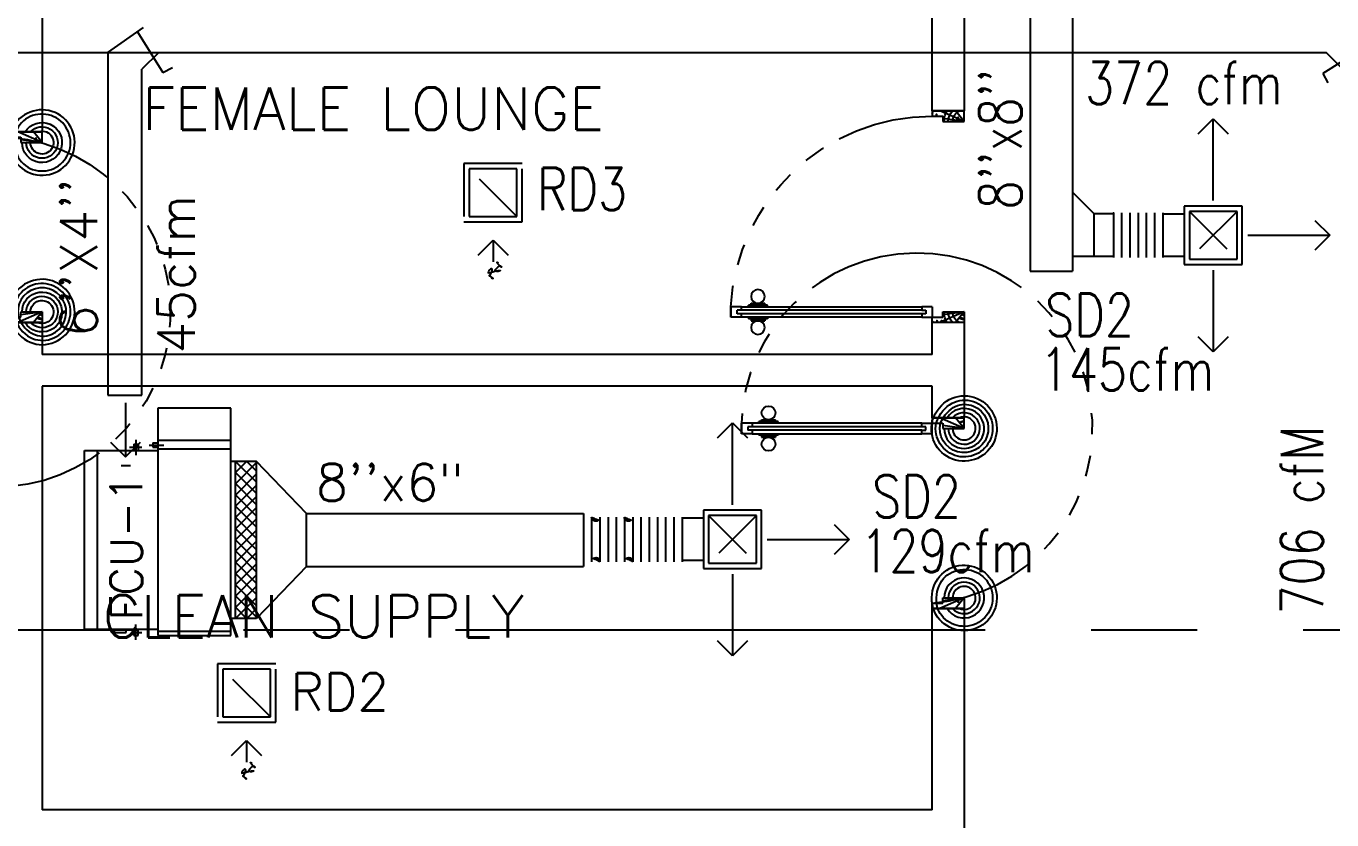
# Model space of a CAD drawing. Extents: x 417866029 to 417866302, y 43498045 to 43498122.
# Drawn here: x 417866039.18 to 417866045.34, y 43498064.87 to 43498068.62 of the extents above; entities that cross this region are included whole.
import ezdxf
from ezdxf.enums import TextEntityAlignment as Align

# ---------------------------------------------------------------- set-up
doc = ezdxf.new("R2010")
doc.units = 0
doc.header["$MEASUREMENT"] = 0
doc.linetypes.add('CENTERX2', pattern=[4, 2.5, -0.5, 0.5, -0.5])
doc.linetypes.add('HIDDEN', pattern=[0.375, 0.25, -0.125])
doc.layers.get('0').update_dxf_attribs({"linetype": 'CONTINUOUS'})
for name, color, linetype in [('A_COUNTER', 9, 'CONTINUOUS'), ('AXES', 11, 'CENTERX2'), ('DOOR', 9, 'CONTINUOUS'), ('DUCT', 6, 'CONTINUOUS'), ('FCU', 6, 'CONTINUOUS'), ('M-AC-FLEX', 7, 'CONTINUOUS'), ('M-EGU.', 2, 'CONTINUOUS'), ('M-TEXT', 2, 'CONTINUOUS'), ('RM-NAME', 9, 'CONTINUOUS'), ('WALL', 9, 'CONTINUOUS')]:
    doc.layers.add(name, color=color, linetype=linetype)
doc.styles.add('ROMANS', font='ROMANS.shx', dxfattribs={"width": 0.6})

# ---------------------------------------------------------------- blocks, each defined once
blk = doc.blocks.new('DOOR90')
at = {"layer": 'DOOR', "color": 7, "linetype": 'ByBlock'}
for p, q in [((-150, 0), (0, 0)), ((-150, 0), (-150, -25)), ((0, -50), (-113.7099299924448, 0)), ((0, -50), (-40.1457343158545, 0)), ((0, -50), (0, 0)), ((-1000, -25), (-1050, -25)), ((-1050, -75), (-1050, -25)), ((-1050, -25), (-1050, -75)), ((-1000, -41.9999999999709), (-1020, -41.9999999999709)), ((-1020, -42), (-1020, -58)), ((-1000, -58), (-1020, -58)), ((-1000, -25), (-1000, -41.9999999999709)), ((-1000, -58), (-1000, -75)), ((-877.6424572214019, -17.79999999995925), (-967.6424572214019, -17.79999999995925)), ((-967.6424572214019, -25), (-967.6424572214019, -17.79999999995925)), ((-955.0424572214251, -8.799999999959255), (-890.2424572213786, -8.799999999959255)), ((-955.0424572214251, -17.79999999995925), (-955.0424572214251, -8.799999999959255)), ((-955.0424572214251, -17.79999999995925), (-890.2424572213786, -17.79999999995925)), ((-890.2424572213786, -17.79999999995925), (-890.2424572213786, -8.799999999959255)), ((-877.6424572214019, -25), (-877.6424572214019, -17.79999999995925)), ((-200, -25), (-150, -25)), ((-200, -42), (-200, -25)), ((-180, -42), (-200, -42)), ((-200, -58), (-180, -58)), ((-200, -75), (-200, -58)), ((-180, -58), (-180, -42)), ((-150, -25), (-100, -25)), ((-150, -75), (-150, -25)), ((-100, -25), (-100, -50)), ((0, -50), (-100, -36.64271395650576)), ((-100, -50), (0, -50)), ((-1000, -75), (-1050, -74.99999999947613)), ((-967.6424572214019, -75), (-967.6424572214019, -82.20000000004075)), ((-877.6424572214019, -82.20000000004075), (-967.6424572214019, -82.20000000004075)), ((-955.0424572214251, -82.20000000004075), (-890.2424572213786, -82.20000000004075)), ((-955.0424572214251, -82.20000000004075), (-955.0424572214251, -91.20000000004075)), ((-955.0424572214251, -91.20000000004075), (-890.2424572213786, -91.20000000004075)), ((-890.2424572213786, -82.20000000004075), (-890.2424572213786, -91.20000000004075)), ((-877.6424572214019, -75), (-877.6424572214019, -82.20000000004075)), ((-150, -75), (-200, -75)), ((0, -850), (-113.7099299924448, -900)), ((-100, -875), (-100, -850)), ((0, -850), (-100, -863.3572860434942)), ((-100, -850), (0, -850)), ((0, -850), (-40.1457343158545, -900)), ((0, -850), (0, -900)), ((-150, -875), (-100, -875)), ((-150, -900), (-150, -875)), ((-150, -900), (0, -900)), ((0, -900), (-150, -900))]:
    blk.add_line(p, q, dxfattribs=at)
at = {"layer": 'DOOR', "linetype": 'ByBlock'}
for p, q in [((-200, -25), (-1000, -25)), ((-200, -42), (-1000, -41.9999999999709)), ((-200, -58), (-1000, -58)), ((-1000, -75), (-200, -75))]:
    blk.add_line(p, q, dxfattribs=at)
at = {"layer": 'DOOR', "color": 7, "linetype": 'ByBlock'}
for centre in [(-922.6424572214019, 23.53094421501737), (-922.6424572214019, -123.5309442149592)]:
    blk.add_circle(centre, 32.39999999998526, dxfattribs=at)
for centre, radius, start, end in [((0, -50), 154.4019578127773, 161.1052885482714, 166.2857707768669), ((0, -50), 94.40195781277725, 148.0181880328085, 180), ((0, -50), 134.4019578127773, 158.159849394549, 169.2800236450682), ((0, -50), 114.4019578127773, 154.0838418822192, 167.37742587102), ((0, -50), 74.40195781277725, 137.7764264185456, 180), ((0, -50), 54.40195781277725, 113.2073828924446, 180), ((0, -50), 34.40195781277725, 90, 180), ((0, -50), 14.40195781277725, 90, 180), ((0, -850), 94.40195781277725, 180, 211.9818119671915), ((0, -850), 74.40195781277725, 180, 222.2235735814543), ((0, -850), 54.40195781277725, 180, 246.7926171075554), ((0, -850), 34.40195781277725, 180, 270), ((0, -850), 14.40195781277725, 180, 270), ((0, -850), 154.4019578127773, 193.7142292231331, 198.8947114517286), ((0, -850), 134.4019578127773, 190.7199763549318, 201.840150605451)]:
    blk.add_arc(centre, radius, start, end, dxfattribs=at)
at = {"layer": 'DOOR', "linetype": 'HIDDEN', "ltscale": 0.5}
blk.add_arc((-222.2222222220153, -49.99999999976717), 828.155208510499, 178.270116378131, 275.0030377036063, dxfattribs=at)
blk = doc.blocks.new('DOOR-10')
at = {"layer": 'DOOR', "color": 0, "linetype": 'ByBlock'}
for p, q in [((-25.69739139656303, 1099.999999999069), (-75.69739139656303, 1099.999999999069)), ((-75.69739139656303, 1099.999999999069), (-25.69739139656303, 1099.999999999069)), ((-75.69739139656303, 1049.999999999069), (-75.69739139603917, 1099.999999999098)), ((-58.69739139656303, 1049.999999999069), (-75.69739139656303, 1049.999999999069)), ((-42.69739139656303, 1069.999999999069), (-58.69739139656303, 1069.999999999069)), ((-58.69739139656303, 1049.999999999069), (-58.69739139656303, 1069.999999999069)), ((-42.69739139656303, 1049.999999999069), (-42.69739139656303, 1069.999999999069)), ((-25.69739139656303, 1049.999999999069), (-42.69739139656303, 1049.999999999069)), ((-25.69739139656303, 1049.999999999069), (-25.69739139656303, 1099.999999999069)), ((-82.89739139663288, 1005.042457220465), (-91.89739139663288, 1005.042457220465)), ((-91.89739139663288, 1005.042457220465), (-91.89739139663288, 940.2424572204764)), ((-75.69739139656303, 1017.642457220471), (-82.89739139663288, 1017.642457220471)), ((-82.89739139663288, 927.6424572204705), (-82.89739139663288, 1017.642457220471)), ((-82.89739139663288, 1005.042457220465), (-82.89739139663288, 940.2424572204764)), ((-25.69739139656303, 1017.642457220471), (-18.49739139649319, 1017.642457220471)), ((-18.49739139649319, 927.6424572204705), (-18.49739139649319, 1017.642457220471)), ((-18.49739139649319, 1005.042457220465), (-9.497391396493185, 1005.042457220465)), ((-18.49739139649319, 1005.042457220465), (-18.49739139649319, 940.2424572204764)), ((-9.497391396493185, 1005.042457220465), (-9.497391396493185, 940.2424572204764)), ((-82.89739139663288, 940.2424572204764), (-91.89739139663288, 940.2424572204764)), ((-75.69739139656303, 927.6424572204705), (-82.89739139663288, 927.6424572204705)), ((-25.69739139656303, 927.6424572204705), (-18.49739139649319, 927.6424572204705)), ((-18.49739139649319, 940.2424572204764), (-9.497391396493185, 940.2424572204764)), ((-75.69739139534067, 200), (-58.69739139534067, 200)), ((-75.69739139534067, 150), (-75.69739139534067, 200)), ((-58.69739139534067, 200), (-58.69739139534067, 180)), ((-42.69739139534067, 200), (-25.69739139534067, 200)), ((-42.69739139534067, 180), (-42.69739139534067, 200)), ((-25.69739139534067, 200), (-25.69739139534067, 150)), ((-1000.697391395341, 0), (-1000.697391395341, 150)), ((-1000.697391395341, 150), (-975.6973913953407, 150)), ((-1000.697391395341, 150), (-1000.697391395341, 0)), ((-975.6973913953407, 150), (-975.6973913953407, 100)), ((-75.69739139534067, 150), (-25.69739139534067, 150)), ((-58.69739139534067, 180), (-42.69739139534067, 180)), ((-0.6973913953406736, 150), (-25.69739139534067, 150)), ((-25.69739139534067, 150), (-25.69739139534067, 100)), ((-975.6973913953407, 100), (-950.6973913953407, 100)), ((-950.6973913953407, 100), (-950.6973913953407, 0)), ((-50.69739139534067, 100), (-50.69739139534067, 0)), ((-25.69739139534067, 100), (-50.69739139534067, 100)), ((-950.6973913953407, 0), (-1000.697391395341, 0)), ((-50.69739139534067, 0), (-0.6973913953406736, 0))]:
    blk.add_line(p, q, dxfattribs=at)
at = {"layer": 'DOOR', "linetype": 'ByBlock'}
for p, q in [((-75.69739139656303, 1049.999999999069), (-75.69739139534067, 200)), ((-58.69739139534067, 200), (-58.69739139656303, 1049.999999999069)), ((-42.69739139534067, 200), (-42.69739139656303, 1049.999999999069)), ((-25.69739139534067, 200), (-25.69739139656303, 1049.999999999069))]:
    blk.add_line(p, q, dxfattribs=at)
at = {"layer": 'DOOR', "color": 9, "linetype": 'ByBlock'}
for p, q in [((-0.6973913953406736, 0), (-0.6973913953406736, 150)), ((-950.6973913953407, 0), (-1000.697391395341, 113.7099299924448)), ((-950.6973913953407, 0), (-964.0546774388058, 100)), ((-50.69739139534067, 0), (-0.6973913953406736, 113.7099299924448)), ((-50.69739139534067, 0), (-37.34010535187554, 100)), ((-950.6973913953407, 0), (-1000.697391395341, 40.1457343158545)), ((-50.69739139534067, 0), (-0.6973913953406736, 40.1457343158545))]:
    blk.add_line(p, q, dxfattribs=at)
at = {"layer": 'DOOR', "color": 0, "linetype": 'ByBlock'}
for centre in [(-124.2283356115222, 972.6424572204705), (22.83355281845434, 972.6424572204705)]:
    blk.add_circle(centre, 32.39999999998526, dxfattribs=at)
at = {"layer": 'DOOR', "linetype": 'HIDDEN', "ltscale": 0.5}
blk.add_arc((-23.39897476031911, 149.138342134087), 952.2988064575108, 93.14815770431052, 179.9481576940245, dxfattribs=at)
at = {"layer": 'DOOR', "color": 9, "linetype": 'ByBlock'}
for centre, radius, start, end in [((-950.6973913953407, 0), 154.4019578127773, 103.7142292212167, 108.8947114515936), ((-950.6973913953407, 0), 134.4019578127773, 100.7199763555959, 111.8401506085482), ((-50.69739139534067, 0), 134.4019578127773, 68.15984939145177, 79.28002364440412), ((-50.69739139534067, 0), 154.4019578127773, 71.10528854840643, 76.28577077878333), ((-950.6973913953407, 0), 94.40195781277725, 90, 121.981811965689), ((-950.6973913953407, 0), 74.40195781277725, 90, 132.2235735847074), ((-50.69739139534067, 0), 94.40195781277725, 58.01818803431096, 90), ((-50.69739139534067, 0), 74.40195781277725, 47.7764264152926, 90), ((-50.69739139534067, 0), 114.4019578127773, 64.0838418833441, 77.3774258719247), ((-950.6973913953407, 0), 54.40195781277725, 90, 156.7926171089788), ((-950.6973913953407, 0), 34.40195781277725, 90, 180), ((-950.6973913953407, 0), 14.40195781277725, 90, 180), ((-50.69739139534067, 0), 54.40195781277725, 23.20738289102122, 90), ((-50.69739139534067, 0), 34.40195781277725, 0, 90), ((-50.69739139534067, 0), 14.40195781277725, 0, 90)]:
    blk.add_arc(centre, radius, start, end, dxfattribs=at)
blk = doc.blocks.new('*X37')
at = {"color": 0}
for p, q in [((16890.47746209932, -2466.570672882412), (16943.4517006644, -2413.596434317336)), ((16890.47746209932, -2519.603681471403), (16990.47746209933, -2419.603681471401)), ((16990.47746209933, -2512.466117304769), (16891.6077791119, -2413.596434317336)), ((16990.47746209933, -2459.433108715778), (16944.64078770089, -2413.596434317336)), ((16990.47746209933, -2565.49912589376), (16890.47746209932, -2465.499125893757)), ((16890.47746209932, -2572.636690060394), (16990.47746209933, -2472.636690060392)), ((16990.47746209933, -2618.532134482751), (16890.47746209932, -2518.532134482748)), ((16890.47746209932, -2625.669698649385), (16990.47746209933, -2525.669698649383)), ((16990.47746209933, -2671.565143071742), (16890.47746209932, -2571.565143071739)), ((16890.47746209932, -2678.702707238376), (16990.47746209933, -2578.702707238374)), ((16990.47746209933, -2724.598151660733), (16890.47746209932, -2624.59815166073)), ((16890.47746209932, -2731.735715827367), (16990.47746209933, -2631.735715827365)), ((16990.47746209933, -2777.631160249724), (16890.47746209932, -2677.631160249721)), ((16890.47746209932, -2784.768724416358), (16990.47746209933, -2684.768724416357)), ((16990.47746209933, -2830.664168838715), (16890.47746209932, -2730.664168838713)), ((16890.47746209932, -2837.801733005349), (16990.47746209933, -2737.801733005348)), ((16990.47746209933, -2883.697177427706), (16890.47746209932, -2783.697177427704)), ((16890.47746209932, -2890.83474159434), (16990.47746209933, -2790.834741594339)), ((16990.47746209933, -2936.730186016697), (16890.47746209932, -2836.730186016694)), ((16890.47746209932, -2943.867750183331), (16990.47746209933, -2843.86775018333)), ((16990.47746209933, -2989.763194605689), (16890.47746209932, -2889.763194605686)), ((16890.47746209932, -2996.900758772323), (16990.47746209933, -2896.900758772321)), ((16990.47746209933, -3042.796203194679), (16890.47746209932, -2942.796203194677)), ((16890.47746209932, -3049.933767361314), (16990.47746209933, -2949.933767361312)), ((16990.47746209933, -3095.82921178367), (16890.47746209932, -2995.829211783668)), ((16890.47746209932, -3102.966775950305), (16990.47746209933, -3002.966775950303)), ((16990.47746209933, -3148.862220372662), (16890.47746209932, -3048.862220372659)), ((16891.53081232129, -3154.946434317336), (16990.47746209933, -3055.999784539294)), ((16943.52866745501, -3154.946434317336), (16890.47746209932, -3101.89522896165)), ((16944.56382091028, -3154.946434317336), (16990.47746209933, -3109.032793128285))]:
    blk.add_line(p, q, dxfattribs=at)
blk = doc.blocks.new('WHE06')
at = {"color": 3}
for p, q in [((688.9750000238419, 621.5), (346.0749999880791, 621.5)), ((346.0749999880791, 621.5), (346.0749999880791, 469.1000000014901)), ((688.9750000238419, 469.1000000014901), (688.9750000238419, 621.5)), ((212.2971614003181, 437.25), (269.0589052438736, 437.25)), ((232.1000000238419, 452.25), (232.1000000238419, 422.25)), ((232.1000000238419, 452.25), (252.1000000238419, 452.25)), ((242.1000000238419, 472.1842434704304), (242.1000000238419, 399.4801759719849)), ((252.1000000238419, 452.25), (252.1000000238419, 422.25)), ((304.9940044879913, 447.6499999985099), (373.2827185988426, 447.6499999985099)), ((321.0749999880791, 457.6499999985099), (321.0749999880791, 437.6499999985099)), ((321.0749999880791, 457.6499999985099), (346.0749999880791, 457.6499999985099)), ((321.0749999880791, 437.6499999985099), (346.0749999880791, 437.6499999985099)), ((60.32499998807907, -422.25), (60.32499998807907, 422.25)), ((346.0749999880791, 430.4178223386407), (688.9750000238419, 430.4178223386407)), ((811.1999999880791, 370.6749999970198), (688.9750000238419, 370.6749999970198)), ((711.1999999880791, -370.6749999970198), (711.1999999880791, 370.6749999970198)), ((811.1999999880791, -370.6749999970198), (811.1999999880791, 370.6749999970198)), ((141.6357128024101, -437.25), (141.6357128024101, -422.25)), ((196.5700032711029, -437.25), (196.5700032711029, -422.25)), ((232.1000000238419, -452.25), (232.1000000238419, -422.25)), ((242.1000000238419, -472.1842434704304), (242.1000000238419, -399.4801759719849)), ((252.1000000238419, -452.25), (252.1000000238419, -422.25)), ((346.0749999880791, -430.4178223386407), (688.9750000238419, -430.4178223386407)), ((811.1999999880791, -370.6749999970198), (688.9750000238419, -370.6749999970198)), ((141.6357128024101, -437.25), (196.5700032711029, -437.25)), ((221.3790392279625, -437.25), (269.0589052438736, -437.25)), ((232.1000000238419, -452.25), (252.1000000238419, -452.25))]:
    blk.add_line(p, q, dxfattribs=at)
at = {"color": 6}
for p, q in [((346.0749999880791, 469.1000000014901), (346.0749999880791, -450.8250000029802)), ((688.9750000238419, 469.1000000014901), (346.0749999880791, 469.1000000014901)), ((688.9750000238419, -450.8250000029802), (688.9750000238419, 469.1000000014901)), ((0, -422.25), (0, 422.25)), ((0, 422.25), (346.0749999880791, 422.25)), ((0, -422.25), (346.0749999880791, -422.25)), ((346.0749999880791, -450.8250000029802), (688.9750000238419, -450.8250000029802))]:
    blk.add_line(p, q, dxfattribs=at)
at = {"color": 11}
blk.add_blockref('*X37', (-16179.27746212482, 2784.271434314549), dxfattribs=at)
blk = doc.blocks.new('RM1')
at = {"layer": 'RM-NAME', "style": 'ROMANS'}
for tag, p in [('ROOMNAME1', (0, 323.8095238059759)), ('ROOMNAME2', (0, 0))]:
    blk.add_attdef(tag, text='', height=200, dxfattribs=at).set_placement(p, align=Align.MIDDLE)

msp = doc.modelspace()

# ---------------------------------------------------------------- linework, layer by layer
at = {"layer": 'A_COUNTER'}
msp.add_line((417866039.2534642, 43498068.12071069), (417866039.1034642, 43498068.12071069), dxfattribs=at)
at = {"layer": 'AXES'}
msp.add_line((417866037.2034642, 43498065.77071069), (417866053.4034642, 43498065.77071069), dxfattribs=at)
at = {"layer": 'DUCT', "linetype": 'ByBlock'}
for p, q in [((417866043.9152479, 43498069.16498721), (417866043.9152479, 43498067.46270221)), ((417866044.1152478, 43498069.16498721), (417866044.1152478, 43498067.46270221)), ((417866044.2152479, 43498067.73572916), (417866044.2152479, 43498067.53456171)), ((417866043.9152479, 43498067.46270221), (417866044.1152478, 43498067.46270221)), ((417866040.50142, 43498066.31969694), (417866040.2657509, 43498066.56537194)), ((417866040.50142, 43498066.06969694), (417866040.50142, 43498066.31969694)), ((417866040.50142, 43498066.31969694), (417866041.8080636, 43498066.31969694)), ((417866041.8080636, 43498066.31969694), (417866041.8080636, 43498066.06969694)), ((417866040.50142, 43498066.06969694), (417866040.2657509, 43498065.82402194)), ((417866040.50142, 43498066.06969694), (417866041.8080636, 43498066.06969694))]:
    msp.add_line(p, q, dxfattribs=at)
at = {"layer": 'DUCT'}
for p, q in [((417866039.5647423, 43498068.49655172), (417866039.7326798, 43498068.61414281)), ((417866039.7032473, 43498068.59353397), (417866039.8233932, 43498068.4020655)), ((417866045.5332784, 43498068.54580377), (417866045.2965759, 43498068.3972737)), ((417866037.0654426, 43498068.49592456), (417866045.3110622, 43498068.49592456)), ((417866039.5647423, 43498068.49655172), (417866039.5647423, 43498066.87815044)), ((417866039.8047423, 43498068.49655172), (417866039.7247423, 43498068.41655172)), ((417866045.3910621, 43498068.41592456), (417866045.3110622, 43498068.49592456)), ((417866039.8233932, 43498068.4020655), (417866039.8685467, 43498068.4250839)), ((417866039.7247423, 43498066.87815044), (417866039.7247423, 43498068.41655172)), ((417866039.8233932, 43498068.4020655), (417866039.8233932, 43498068.4020655)), ((417866045.2965759, 43498068.3972737), (417866045.2965759, 43498068.3972737)), ((417866045.2965759, 43498068.3972737), (417866045.3195943, 43498068.35212019)), ((417866044.1164153, 43498067.83456171), (417866044.2164153, 43498067.73456171)), ((417866044.3076979, 43498067.73456171), (417866044.2164153, 43498067.73456171)), ((417866044.3076979, 43498067.73820765), (417866044.3076979, 43498067.52721374)), ((417866044.3076979, 43498067.7280237), (417866044.3076979, 43498067.5280237)), ((417866044.1164153, 43498067.53456171), (417866044.3076979, 43498067.53456171)), ((417866039.5647423, 43498066.87815044), (417866039.7247423, 43498066.87815044))]:
    msp.add_line(p, q, dxfattribs=at)
at = {"layer": 'M-AC-FLEX', "color": 11}
for p, q in [((417866044.3460141, 43498067.73820765), (417866044.3460141, 43498067.52721374)), ((417866044.3850141, 43498067.73820765), (417866044.3850141, 43498067.52721374)), ((417866044.4240141, 43498067.73820765), (417866044.4240141, 43498067.52721374)), ((417866044.4630141, 43498067.73820765), (417866044.4630141, 43498067.52721374)), ((417866044.5020142, 43498067.73820765), (417866044.5020142, 43498067.52721374)), ((417866044.5410142, 43498067.73820765), (417866044.5410142, 43498067.52721374)), ((417866041.8463798, 43498066.30226218), (417866041.8463798, 43498066.09126828)), ((417866041.8463798, 43498066.30226218), (417866041.8463798, 43498066.09126828)), ((417866041.8853797, 43498066.30226218), (417866041.8853797, 43498066.09126828)), ((417866041.8853797, 43498066.30226218), (417866041.8853797, 43498066.09126828)), ((417866041.9236959, 43498066.30226218), (417866041.9236959, 43498066.09126828)), ((417866041.923696, 43498066.30226218), (417866041.923696, 43498066.09126828)), ((417866041.9626959, 43498066.30226218), (417866041.9626959, 43498066.09126828)), ((417866041.962696, 43498066.30226218), (417866041.962696, 43498066.09126828)), ((417866042.0010121, 43498066.30226218), (417866042.0010121, 43498066.09126828)), ((417866042.0010121, 43498066.30226218), (417866042.0010121, 43498066.09126828)), ((417866042.0400121, 43498066.30226218), (417866042.0400121, 43498066.09126828)), ((417866042.0400121, 43498066.30226218), (417866042.0400121, 43498066.09126828)), ((417866042.0783283, 43498066.30226218), (417866042.0783283, 43498066.09126828)), ((417866042.1173283, 43498066.30226218), (417866042.1173283, 43498066.09126828)), ((417866042.1563283, 43498066.30226218), (417866042.1563283, 43498066.09126828)), ((417866042.1953284, 43498066.30226218), (417866042.1953284, 43498066.09126828)), ((417866042.2343284, 43498066.30226218), (417866042.2343284, 43498066.09126828)), ((417866042.2733284, 43498066.30226218), (417866042.2733284, 43498066.09126828))]:
    msp.add_line(p, q, dxfattribs=at)
at = {"layer": 'M-AC-FLEX'}
for points in [[(417866044.4630141, 43498067.73820765, -0.9999999999999997), (417866044.4240141, 43498067.73820765, 0.9999999999999997), (417866044.3850141, 43498067.73820765, -0.9999999999999997), (417866044.3460141, 43498067.73820765, 1.01800509972273), (417866044.3076979, 43498067.73820765)], [(417866044.4240141, 43498067.73820765, 1), (417866044.4630141, 43498067.73820765, -0.9999999999999997), (417866044.5020141, 43498067.73820765)], [(417866044.5410142, 43498067.73820765, -1), (417866044.5020142, 43498067.73820765, 0.9999999999999997), (417866044.4630142, 43498067.73820765)], [(417866044.4630142, 43498067.73820765, -1), (417866044.5020142, 43498067.73820765)], [(417866044.5020141, 43498067.73820765, 1), (417866044.4630141, 43498067.73820765)], [(417866044.4630141, 43498067.52721374, 0.9999999999999997), (417866044.4240141, 43498067.52721374, -0.9999999999999997), (417866044.3850141, 43498067.52721374, 1), (417866044.3460141, 43498067.52721374, -1.018005099723095), (417866044.3076979, 43498067.52721374)], [(417866044.4240141, 43498067.52721374, -1), (417866044.4630141, 43498067.52721374, 0.9999999999999997), (417866044.5020141, 43498067.52721374)], [(417866044.502014, 43498067.52716553, -1.000000764127005), (417866044.4630141, 43498067.52721374)], [(417866044.5410142, 43498067.52721374, 1), (417866044.5020142, 43498067.52721374, -0.9999999999999997), (417866044.4630142, 43498067.52721374)], [(417866044.4630142, 43498067.52716553, 1.000000764127005), (417866044.5020142, 43498067.52721374)], [(417866041.8080636, 43498066.30226218, -1.017916123276695), (417866041.8463798, 43498066.30226218)], [(417866041.962696, 43498066.30226218, -1), (417866041.923696, 43498066.30226218, 1.01800509972273), (417866041.8853797, 43498066.30226218)], [(417866041.9236959, 43498066.30226218, 1), (417866041.9626959, 43498066.30226218, -1.01800509972273), (417866042.0010121, 43498066.30226218)], [(417866042.1953284, 43498066.30226218, -0.9999999999999997), (417866042.1563283, 43498066.30226218, 0.9999999999999997), (417866042.1173283, 43498066.30226218, -0.9999999999999997), (417866042.0783283, 43498066.30226218, 1.01800509972273), (417866042.0400121, 43498066.30226218)], [(417866042.1563283, 43498066.30226218, 1), (417866042.1953284, 43498066.30226218, -0.9999999999999997), (417866042.2343283, 43498066.30226218)], [(417866042.2733284, 43498066.30226218, -1), (417866042.2343284, 43498066.30226218, 0.9999999999999997), (417866042.1953284, 43498066.30226218)], [(417866042.1953284, 43498066.30226218, -1), (417866042.2343284, 43498066.30226218)], [(417866042.2343283, 43498066.30226218, 1), (417866042.1953284, 43498066.30226218)], [(417866041.8080636, 43498066.09058117, 1.00000155094459), (417866041.8463798, 43498066.09126828)], [(417866041.962696, 43498066.09126828, 1), (417866041.923696, 43498066.09126828, -1.018005099723095), (417866041.8853797, 43498066.09126828)], [(417866041.9236959, 43498066.09126828, -1), (417866041.9626959, 43498066.09126828, 1.018005099723095), (417866042.0010121, 43498066.09126828)], [(417866042.1953284, 43498066.09126828, 0.9999999999999997), (417866042.1563283, 43498066.09126828, -0.9999999999999997), (417866042.1173283, 43498066.09126828, 1), (417866042.0783283, 43498066.09126828, -1.018005099723095), (417866042.0400121, 43498066.09126828)], [(417866042.1563283, 43498066.09126828, -1), (417866042.1953284, 43498066.09126828, 0.9999999999999997), (417866042.2343283, 43498066.09126828)], [(417866042.2733284, 43498066.09126828, 1), (417866042.2343284, 43498066.09126828, -0.9999999999999997), (417866042.1953284, 43498066.09126828)], [(417866042.2343283, 43498066.09122007, -1.000000764127005), (417866042.1953284, 43498066.09126828)], [(417866042.1953285, 43498066.09122007, 1.000000764127005), (417866042.2343284, 43498066.09126828)]]:
    msp.add_lwpolyline(points, format="xyb", dxfattribs=at)
for centre, radius, start, end in [((417866044.2881979, 43498067.73820763), 0.01949999999998908, 359.8800556626942, 7.016477563892661e-15), ((417866044.2881979, 43498067.52721975), 0.0195000009375944, 359.9822312623847, 0.1212578322621181), ((417866041.8658797, 43498066.30226216), 0.01949999999998908, 180, 331.5686375367698), ((417866041.8658797, 43498066.30226216), 0.01949999999998908, 208.4313624632302, 7.016477563892661e-15), ((417866042.0205122, 43498066.30226216), 0.01949999999998908, 180, 331.5686375367698), ((417866042.0205122, 43498066.30226216), 0.01949999999998908, 208.4313624632302, 7.016477563892661e-15), ((417866041.8658797, 43498066.09127428), 0.0195000009375944, 28.43136934476471, 180.0177687376153), ((417866041.8658797, 43498066.09127428), 0.0195000009375944, 28.43136934476471, 180.0177687376153), ((417866041.8658797, 43498066.09127428), 0.0195000009375944, 359.9822312623847, 151.5686306552353), ((417866041.8658797, 43498066.09127428), 0.0195000009375944, 359.9822312623847, 151.5686306552353), ((417866042.0205122, 43498066.09127428), 0.0195000009375944, 28.43136934476471, 180.0177687376153), ((417866042.0205122, 43498066.09127428), 0.0195000009375944, 28.43136934476471, 180.0177687376153), ((417866042.0205122, 43498066.09127428), 0.0195000009375944, 359.9822312623847, 151.5686306552353), ((417866042.0205122, 43498066.09127428), 0.0195000009375944, 359.9822312623847, 151.5686306552353)]:
    msp.add_arc(centre, radius, start, end, dxfattribs=at)
at = {"layer": 'M-EGU.'}
for p, q in [((417866044.7078035, 43498068.11200001), (417866044.7785142, 43498068.18271069)), ((417866044.7785142, 43498067.79652832), (417866044.7785142, 43498068.18271069)), ((417866044.7785142, 43498068.18271069), (417866044.8492249, 43498068.11200001)), ((417866041.2686996, 43498067.94679255), (417866041.2686996, 43498067.72179255)), ((417866041.4936997, 43498067.94679255), (417866041.2686996, 43498067.94679255)), ((417866041.4936997, 43498067.72179255), (417866041.4936997, 43498067.94679255)), ((417866044.9160142, 43498067.77021069), (417866044.6410142, 43498067.77021069)), ((417866044.6410142, 43498067.77021069), (417866044.6410142, 43498067.49521069)), ((417866044.9160142, 43498067.49521069), (417866044.9160142, 43498067.77021069)), ((417866041.2686996, 43498067.72179255), (417866041.4936997, 43498067.72179255)), ((417866044.6410142, 43498067.73271069), (417866044.5410142, 43498067.73271069)), ((417866044.5410142, 43498067.73271069), (417866044.5410142, 43498067.53271069)), ((417866045.2578036, 43498067.70342137), (417866045.3285142, 43498067.6327107)), ((417866044.9423319, 43498067.6327107), (417866045.3285142, 43498067.6327107)), ((417866045.3285142, 43498067.6327107), (417866045.2578036, 43498067.56200001)), ((417866041.3104889, 43498067.53858187), (417866041.3811997, 43498067.60929255)), ((417866041.3811997, 43498067.60929255), (417866041.3811997, 43498067.50823003)), ((417866041.3811997, 43498067.60929255), (417866041.4519103, 43498067.53858187)), ((417866044.6410142, 43498067.53271069), (417866044.5410142, 43498067.53271069)), ((417866044.6410142, 43498067.49521069), (417866044.9160142, 43498067.49521069)), ((417866044.7785142, 43498067.46889306), (417866044.7785142, 43498067.08271069)), ((417866044.7785142, 43498067.08271069), (417866044.7078035, 43498067.15342137)), ((417866044.8492249, 43498067.15342137), (417866044.7785142, 43498067.08271069)), ((417866039.6478742, 43498066.84222947), (417866039.6478742, 43498066.58599856)), ((417866042.4401177, 43498066.67605455), (417866042.5108284, 43498066.74676523)), ((417866042.5108284, 43498066.36058287), (417866042.5108284, 43498066.74676523)), ((417866042.5108284, 43498066.74676523), (417866042.5815391, 43498066.67605455)), ((417866039.5771635, 43498066.65670923), (417866039.6478742, 43498066.58599856)), ((417866039.6478742, 43498066.58599856), (417866039.7185849, 43498066.65670923)), ((417866039.6714918, 43498066.54473639), (417866039.6271732, 43498066.54473639)), ((417866042.6483284, 43498066.33426523), (417866042.3733284, 43498066.33426523)), ((417866042.3733284, 43498066.33426523), (417866042.3733284, 43498066.05926523)), ((417866042.6483284, 43498066.05926523), (417866042.6483284, 43498066.33426523)), ((417866042.3733284, 43498066.29676523), (417866042.2733284, 43498066.29676523)), ((417866042.2733284, 43498066.29676523), (417866042.2733284, 43498066.09676523)), ((417866042.9901177, 43498066.26747591), (417866043.0608284, 43498066.19676523)), ((417866042.674646, 43498066.19676523), (417866043.0608284, 43498066.19676523)), ((417866043.0608284, 43498066.19676523), (417866042.9901177, 43498066.12605456)), ((417866042.3733284, 43498066.09676523), (417866042.2733284, 43498066.09676523)), ((417866042.3733284, 43498066.05926523), (417866042.6483284, 43498066.05926523)), ((417866042.5108284, 43498066.0329476), (417866042.5108284, 43498065.64676523)), ((417866042.5108284, 43498065.64676523), (417866042.4401177, 43498065.71747591)), ((417866042.5815391, 43498065.71747591), (417866042.5108284, 43498065.64676523)), ((417866040.1058468, 43498065.58438703), (417866040.1058468, 43498065.35938703)), ((417866040.3308468, 43498065.58438703), (417866040.1058468, 43498065.58438703)), ((417866040.3308468, 43498065.35938703), (417866040.3308468, 43498065.58438703)), ((417866040.1058468, 43498065.35938703), (417866040.3308468, 43498065.35938703)), ((417866040.1476361, 43498065.17617635), (417866040.2183468, 43498065.24688703)), ((417866040.2183468, 43498065.24688703), (417866040.2183468, 43498065.14582451)), ((417866040.2183468, 43498065.24688703), (417866040.2890574, 43498065.17617635))]:
    msp.add_line(p, q, dxfattribs=at)
at = {"layer": 'M-EGU.', "linetype": 'HIDDEN'}
for p, q in [((417866041.2436997, 43498067.97179255), (417866041.2436997, 43498067.69679255)), ((417866041.5186996, 43498067.97179255), (417866041.2436997, 43498067.97179255)), ((417866041.4936997, 43498067.72179255), (417866041.2686996, 43498067.94679255)), ((417866041.5186996, 43498067.69679255), (417866041.5186996, 43498067.97179255)), ((417866044.6660142, 43498067.74521069), (417866044.6660142, 43498067.52021069)), ((417866044.8910142, 43498067.74521069), (417866044.6660142, 43498067.52021069)), ((417866044.6660142, 43498067.74521069), (417866044.8910142, 43498067.52021069)), ((417866044.8910142, 43498067.74521069), (417866044.6660142, 43498067.74521069)), ((417866044.8910142, 43498067.52021069), (417866044.8910142, 43498067.74521069)), ((417866041.2436997, 43498067.69679255), (417866041.5186996, 43498067.69679255)), ((417866044.6660142, 43498067.52021069), (417866044.8910142, 43498067.52021069)), ((417866042.3983284, 43498066.30926523), (417866042.3983284, 43498066.08426523)), ((417866042.6233284, 43498066.30926523), (417866042.3983284, 43498066.08426523)), ((417866042.3983284, 43498066.30926523), (417866042.6233284, 43498066.08426523)), ((417866042.6233284, 43498066.30926523), (417866042.3983284, 43498066.30926523)), ((417866042.6233284, 43498066.08426523), (417866042.6233284, 43498066.30926523)), ((417866042.3983284, 43498066.08426523), (417866042.6233284, 43498066.08426523)), ((417866040.0808468, 43498065.60938703), (417866040.0808468, 43498065.33438703)), ((417866040.3558468, 43498065.60938703), (417866040.0808468, 43498065.60938703)), ((417866040.3308468, 43498065.35938703), (417866040.1058468, 43498065.58438703)), ((417866040.3558468, 43498065.33438703), (417866040.3558468, 43498065.60938703)), ((417866040.0808468, 43498065.33438703), (417866040.3558468, 43498065.33438703))]:
    msp.add_line(p, q, dxfattribs=at)
at = {"layer": 'M-EGU.'}
for points in [[(417866041.3811997, 43498067.42861111, -0.1324001419046424), (417866041.3651115, 43498067.43975301, -0.15664048728736), (417866041.358763, 43498067.45515075, -0.7366118572675341), (417866041.3902339, 43498067.46776979, 0.7742319307937748), (417866041.4206471, 43498067.48169039, 0.2033489946306821), (417866041.4069194, 43498067.50276538, 0.1938082075567039), (417866041.3811997, 43498067.50823003)], [(417866040.2183468, 43498065.06620559, -0.1324001419046424), (417866040.2022586, 43498065.07734749, -0.15664048728736), (417866040.1959102, 43498065.09274523, -0.7366118572675341), (417866040.2273811, 43498065.10536427, 0.7742319307937748), (417866040.2577942, 43498065.11928488, 0.2033489946306821), (417866040.2440665, 43498065.14035986, 0.1938082075567039), (417866040.2183468, 43498065.14582451)]]:
    msp.add_lwpolyline(points, format="xyb", dxfattribs=at)
at = {"layer": 'WALL'}
for p, q in [((417866043.6034642, 43498073.1107107), (417866043.6034642, 43498068.22071069)), ((417866039.2534642, 43498070.47071069), (417866039.2534642, 43498068.12071069)), ((417866043.4534642, 43498068.22071069), (417866043.4534642, 43498070.47071069)), ((417866043.6034642, 43498068.22071069), (417866043.4534642, 43498068.22071069)), ((417866039.2534642, 43498067.22071069), (417866039.1034642, 43498067.22071069)), ((417866039.2534642, 43498067.22071069), (417866039.2534642, 43498067.07071069)), ((417866043.4534642, 43498067.07071069), (417866043.4534642, 43498067.22071069)), ((417866043.6034642, 43498067.22071069), (417866043.4534642, 43498067.22071069)), ((417866043.6034642, 43498067.22071069), (417866043.6034642, 43498066.77071069)), ((417866043.4534642, 43498067.07071069), (417866039.2534642, 43498067.07071069)), ((417866043.4534642, 43498066.92071069), (417866039.2534642, 43498066.92071069)), ((417866039.2534642, 43498066.92071069), (417866039.2534642, 43498064.92071069)), ((417866043.4534642, 43498066.77071069), (417866043.4534642, 43498066.92071069)), ((417866043.6034642, 43498066.77071069), (417866043.4534642, 43498066.77071069)), ((417866043.6034642, 43498065.87071069), (417866043.4534642, 43498065.87071069)), ((417866043.4534642, 43498064.92071069), (417866043.4534642, 43498065.87071069)), ((417866043.6034642, 43498065.87071069), (417866043.6034642, 43498062.52071069)), ((417866043.4534642, 43498064.92071069), (417866039.2534642, 43498064.92071069))]:
    msp.add_line(p, q, dxfattribs=at)

# ---------------------------------------------------------------- block references
at = {"layer": 'DOOR', "color": 0, "linetype": 'ByBlock', "xscale": -0.0009999871253967285, "yscale": 0.001000002026557922, "zscale": 0.001, "rotation": 180}
msp.add_blockref('DOOR90', (417866039.2534642, 43498067.22071069), dxfattribs=at)
at = {"layer": 'DOOR', "color": 0, "linetype": 'ByBlock', "ltscale": 0.3, "xscale": -0.001000002026557922, "yscale": 0.001000002026557922, "zscale": 0.001, "rotation": 90}
msp.add_blockref('DOOR-10', (417866043.6034642, 43498067.2200133), dxfattribs=at)
at = {"layer": 'DOOR', "color": 0, "linetype": 'ByBlock', "xscale": 0.0009999871253967285, "yscale": 0.001000002026557922, "zscale": 0.001}
msp.add_blockref('DOOR90', (417866043.6034642, 43498066.77071069), dxfattribs=at)
at = {"layer": 'FCU', "linetype": 'ByBlock', "xscale": 0.0009999871253967285, "yscale": 0.001000002026557922, "zscale": 0.001}
msp.add_blockref('WHE06', (417866039.4545509, 43498066.19469694), dxfattribs=at)
at = {"layer": 'RM-NAME'}
ref = msp.add_blockref('RM1', (417866040.8148379, 43498068.23136475), dxfattribs=dict(at, xscale=0.0009999871253967285, yscale=0.001000002026557922, zscale=0.001))
ref.add_attrib('ROOMNAME2', 'FEMALE LOUNGE', dxfattribs={"height": 0.2, "style": 'ROMANS'}).set_placement((417866040.8148379, 43498068.23136475), align=Align.MIDDLE)
ref = msp.add_blockref('RM1', (417866040.5338172, 43498065.83345706), dxfattribs=dict(at, xscale=0.0009999871253967285, yscale=0.001000002026557922, zscale=0.001))
ref.add_attrib('ROOMNAME2', 'CLEAN SUPPLY', dxfattribs={"height": 0.2, "style": 'ROMANS'}).set_placement((417866040.5338172, 43498065.83345706), align=Align.MIDDLE)

# ---------------------------------------------------------------- texts
at = {"layer": 'M-TEXT', "style": 'ROMANS', "width": 0.8}
for s, p in [('372 cfm', (417866044.1741571, 43498068.25138262)), ('RD3', (417866041.588526, 43498067.75209273)), ('SD2', (417866043.9863554, 43498067.15722176)), ('145cfm', (417866043.9606636, 43498066.89991579)), ('SD2', (417866043.1697559, 43498066.29986158)), ('129cfm', (417866043.1138477, 43498066.04238034))]:
    msp.add_text(s, height=0.2, dxfattribs=at).set_placement(p)
msp.add_text("8''x8''", height=0.2, rotation=90, dxfattribs=at).set_placement((417866043.8744891, 43498067.75500098))
at = {"layer": 'M-TEXT', "linetype": 'ByBlock', "style": 'ROMANS'}
for s, p in [("6''X4''", (417866039.5134441, 43498067.1524241)), ('45cfm', (417866039.9739674, 43498067.07419943))]:
    msp.add_text(s, height=0.175, rotation=90, dxfattribs=at).set_placement(p)
at = {"layer": 'M-TEXT', "linetype": 'ByBlock', "style": 'ROMANS', "width": 0.8}
msp.add_text('706 cfM', height=0.2, rotation=90, dxfattribs=at).set_placement((417866045.297317, 43498065.84235121))
at = {"layer": 'M-TEXT', "style": 'ROMANS'}
for s, p in [('8\'\'x6"', (417866040.5459395, 43498066.3790023)), ('RD2', (417866040.4256731, 43498065.3896872))]:
    msp.add_text(s, height=0.175, dxfattribs=at).set_placement(p)
msp.add_text('FCU-1', height=0.15, rotation=90, dxfattribs=at).set_placement((417866039.7261822, 43498065.81540745))

doc.saveas('drawing.dxf')
